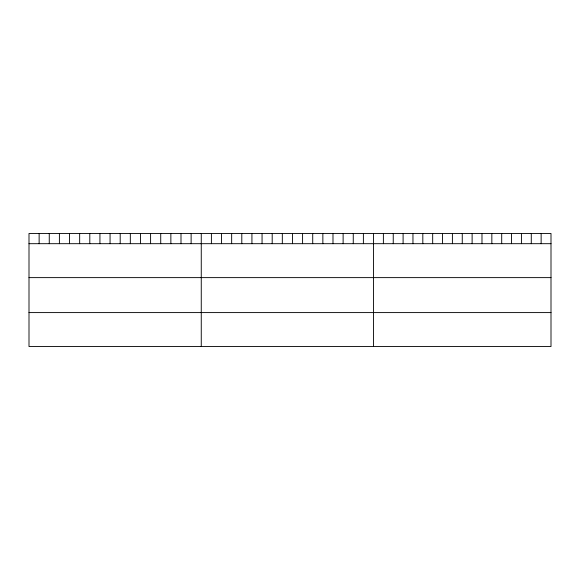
<?xml version="1.0" encoding="UTF-8"?>
<svg xmlns="http://www.w3.org/2000/svg" width="580" height="580" viewBox="0 0 580 580"><rect width="100%" height="100%" fill="white"/><g stroke="black" fill="none" stroke-linecap="round" stroke-linejoin="round"><path stroke-width="0.87" d="M551 243.687L551 346.528L29 346.528L29 233.472L551 233.472L551 243.687L29 243.687M29 277.624L551 277.624M29 312.591L551 312.591M541.14 233.472L541.14 243.687M531.28 233.472L531.28 243.687M521.42 233.472L521.42 243.687M511.56 233.472L511.56 243.687M501.7 233.472L501.7 243.687M491.84 233.472L491.84 243.687M481.98 233.472L481.98 243.687M472.12 233.472L472.12 243.687M462.26 233.472L462.26 243.687M452.4 233.472L452.4 243.687M442.54 233.472L442.54 243.687M432.68 233.472L432.68 243.687M422.82 233.472L422.82 243.687M412.96 233.472L412.96 243.687M403.1 233.472L403.1 243.687M393.24 233.472L393.24 243.687M383.38 233.472L383.38 243.687M373.52 233.472L373.52 346.528M363.385 233.472L363.385 243.687M353.256 233.472L353.256 243.687M343.121 233.472L343.121 243.687M332.985 233.472L332.985 243.687M322.857 233.472L322.857 243.687M312.721 233.472L312.721 243.687M302.586 233.472L302.586 243.687M292.458 233.472L292.458 243.687M282.322 233.472L282.322 243.687M272.194 233.472L272.194 243.687M262.058 233.472L262.058 243.687M251.923 233.472L251.923 243.687M241.795 233.472L241.795 243.687M231.659 233.472L231.659 243.687M221.524 233.472L221.524 243.687M211.395 233.472L211.395 243.687M201.26 233.472L201.26 346.528M191.124 233.472L191.124 243.687M180.996 233.472L180.996 243.687M170.861 233.472L170.861 243.687M160.725 233.472L160.725 243.687M150.597 233.472L150.597 243.687M140.462 233.472L140.462 243.687M130.326 233.472L130.326 243.687M120.198 233.472L120.198 243.687M110.062 233.472L110.062 243.687M99.934 233.472L99.934 243.687M89.798 233.472L89.798 243.687M79.663 233.472L79.663 243.687M69.535 233.472L69.535 243.687M59.399 233.472L59.399 243.687M49.264 233.472L49.264 243.687M39.135 233.472L39.135 243.687"/></g></svg>
